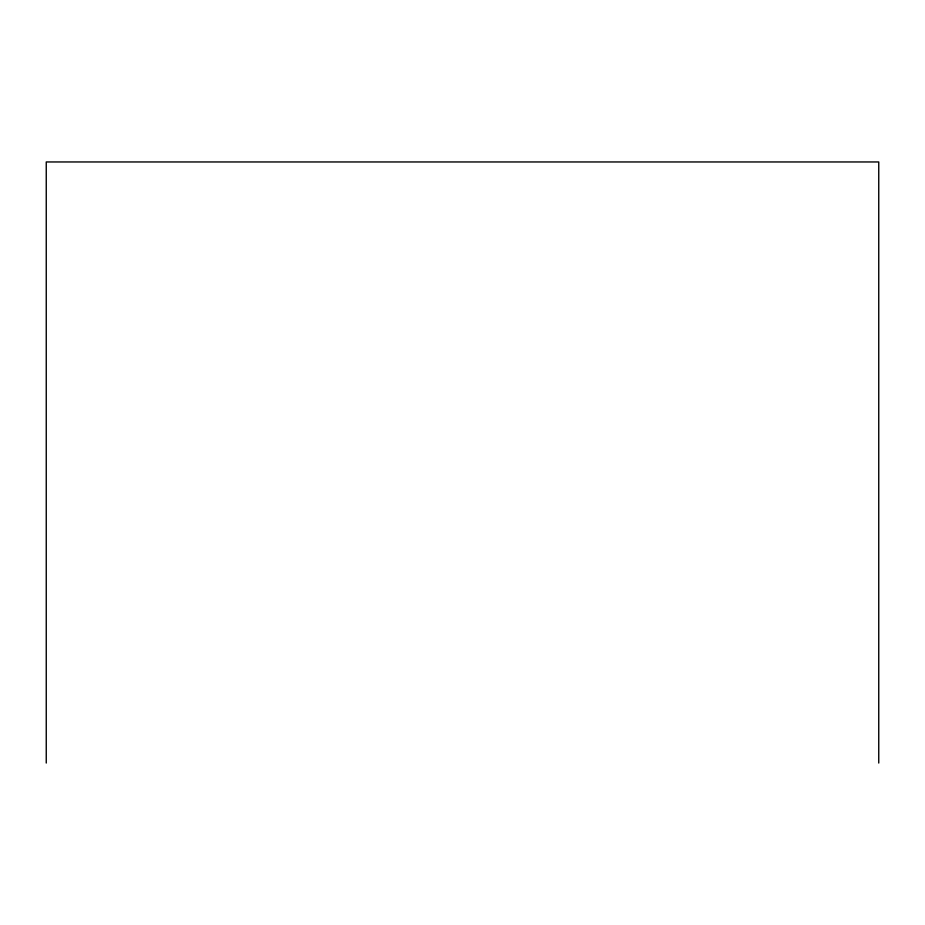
<?xml version="1.0" encoding="UTF-8"?>
<svg xmlns="http://www.w3.org/2000/svg" width="925" height="925" viewBox="0 0 925 925"><rect width="100%" height="100%" fill="white"/><g stroke="black" fill="none" stroke-linecap="round" stroke-linejoin="round"><path stroke-width="1.39" d="M878.75 763.044L878.75 161.956L46.25 161.956L46.25 763.044"/></g></svg>
